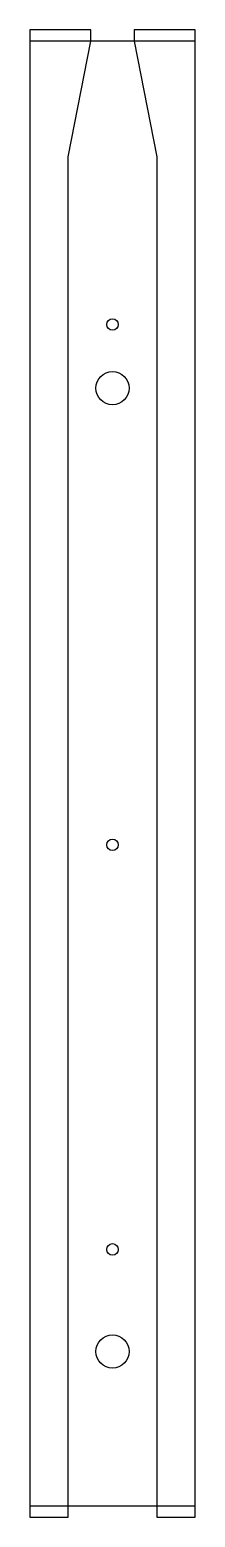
# Model space of a CAD drawing. Extents: x 0 to 43, y -3 to 383.
import ezdxf

# ---------------------------------------------------------------- set-up
doc = ezdxf.new("R2010")
doc.units = 0
doc.layers.get('0').update_dxf_attribs({"linetype": 'CONTINUOUS'})

msp = doc.modelspace()

# ---------------------------------------------------------------- linework, layer by layer
for points in [[(15.83, 383), (10, 383), (0, 383), (0, -3), (10, -3), (10, 350), (15.83, 380)], [(27.17, 383), (27.17, 380), (33, 350), (33, -3), (43, -3), (43, 383), (33, 383)], [(0, 0), (43, 0), (43, 380), (0, 380)]]:
    msp.add_lwpolyline(points, close=True)
for centre, radius in [((21.5, 306.5), 1.5), ((21.5, 290), 4.3), ((21.5, 171.5), 1.5), ((21.5, 66.5), 1.5), ((21.5, 40), 4.3)]:
    msp.add_circle(centre, radius)

doc.saveas('drawing.dxf')
